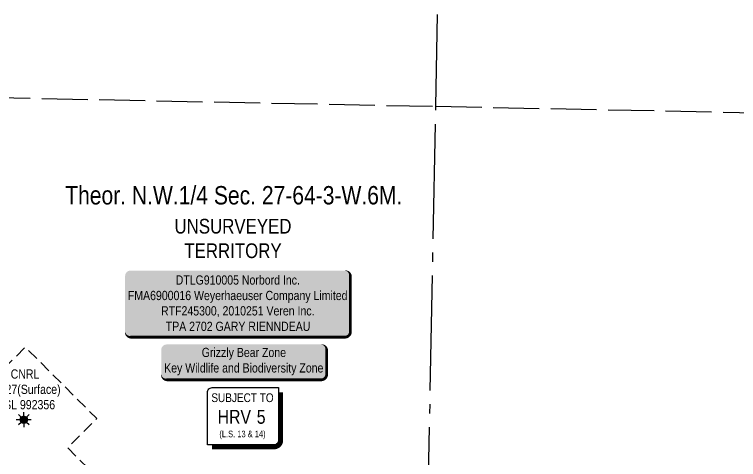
# Model space of a CAD drawing. Extents: x 407785 to 414058, y 6046536 to 6050431.
# Drawn here: x 411287 to 412074, y 6047896 to 6048380 of the extents above; entities that cross this region are included whole.
import ezdxf
from ezdxf.enums import TextEntityAlignment as Align

# ---------------------------------------------------------------- set-up
doc = ezdxf.new("R2010")
doc.units = 0
doc.header["$LTSCALE"] = 5
for name, pattern in [('foc-ACCESSROAD', [3.75, 2.5, -1.25]), ('foc-QUARTERLINE', [33, 25, -3, 2, -3]), ('foc-UNSURVEYED', [12.5, 10, -2.5])]:
    doc.linetypes.add(name, pattern=pattern)
for name, color, linetype in [('AS-WILDLIFE-BLOCK', 131, 'Continuous'), ('C-SYMBOL', 7, 'Continuous'), ('CG-NOTES', 7, 'Continuous'), ('CTW', 7, 'Continuous'), ('F-WS', 190, 'foc-ACCESSROAD'), ('F-WS-S', 190, 'Continuous'), ('L-SECQ', 8, 'foc-QUARTERLINE'), ('L-UNS-T', 3, 'Continuous'), ('L-USEC', 7, 'foc-UNSURVEYED')]:
    doc.layers.add(name, color=color, linetype=linetype)
doc.layers.add('F-WS-T', color=190, linetype='Continuous', lineweight=9)
doc.styles.add('175L', font='ARIALN.TTF', dxfattribs={"height": 20})
doc.styles.add('80', font='ARIALN.TTF', dxfattribs={"height": 10})
doc.styles.add('80L', font='ARIALN.TTF', dxfattribs={"height": 10})
doc.styles.add('HRV', font='ARIALN.TTF', dxfattribs={"height": 3})
doc.styles.add('POINTNUMBER', font='ARIALN.TTF', dxfattribs={"height": 2.5})

# ---------------------------------------------------------------- blocks, each defined once
blk = doc.blocks.new('GAS')
h = blk.add_hatch(color=255)
h.dxf.hatch_style = 1
edge = h.paths.add_edge_path()
edge.add_arc((0, 0), 0.9, 0, 360)
for p, q in [((0, 0.81), (0, 1.62)), ((-0.81, 0), (-1.62, 0)), ((-0.57, 0.57), (-1.14, 1.14)), ((0.57, 0.57), (1.14, 1.14)), ((1.62, 0), (0.81, 0)), ((-0.57, -0.57), (-1.14, -1.14)), ((0, -0.81), (0, -1.62)), ((1.14, -1.14), (0.57, -0.57))]:
    blk.add_line(p, q)
blk.add_circle((0, 0), 0.8)
blk = doc.blocks.new('*U31')
h = blk.add_hatch(color=255)
edge = h.paths.add_edge_path()
edge.add_line((-84, -20), (84, -20))
edge.add_arc((84, -14), 6, 270, 360)
edge.add_line((90, -14), (90, 12.5))
edge.add_arc((84, 12.5), 6, 0, 90)
edge.add_line((84, 18.5), (-84, 18.5))
edge.add_arc((-84, 12.5), 6, 90, 180)
edge.add_line((-90, 12.5), (-90, -14))
edge.add_arc((-84, -14), 6, 180, 270)
at = {"color": 131, "flags": 128}
blk.add_lwpolyline([(-84, -20, 3, 3, 0), (84, -20, 3, 3, 0.414214), (90, -14, 3, 3, 0), (90, 12.5, 3, 0, 0.414214), (84, 18.5, 0, 0, 0), (-84, 18.5, 0, 0, 0.414214), (-90, 12.5, 0, 0, 0), (-90, -14, 0, 3, 0.414214)], format="xyseb", close=True, dxfattribs=at)
at = {"color": 131, "style": '80'}
blk.add_attdef('ENTER_TEXT_001', (-35.99, -5), '', height=10, dxfattribs=at)
blk = doc.blocks.new('HRV')
blk.add_lwpolyline([(-35.14, 31.6), (37.21, 31.6), (37.21, -25.54, -0.414214), (32.21, -30.54), (-40.14, -30.54), (-40.14, 26.6, -0.414214)], format="xyb", close=True)
at = {"const_width": 5, "flags": 128}
blk.add_lwpolyline([(-35.14, -33.04), (32.21, -33.04, 0.414214), (39.71, -25.54), (39.71, 26.6)], format="xyb", dxfattribs=at)
at = {"style": '80L'}
blk.add_text('SUBJECT TO', height=9.5, dxfattribs=at).set_placement((-2.01, 13.06), align=Align.BOTTOM_CENTER)
blk.add_attdef('(N.W.1/4 00)', text='', height=7.12, dxfattribs=at).set_placement((-2.01, -24.45), align=Align.BOTTOM_CENTER)
at = {"layer": 'CTW', "color": 3, "style": 'HRV'}
blk.add_text('HRV', height=15, dxfattribs=at).set_placement((-10.88, -0.18), align=Align.MIDDLE_CENTER)
blk.add_attdef('0', text='', height=15, dxfattribs=at).set_placement((18.28, -0.18), align=Align.MIDDLE_CENTER)
blk = doc.blocks.new('*U28')
h = blk.add_hatch(color=255)
edge = h.paths.add_edge_path()
edge.add_line((-116.5, -37), (116.5, -37))
edge.add_arc((116.5, -31), 6, 270, 360)
edge.add_line((122.5, -31), (122.5, 29.5))
edge.add_arc((116.5, 29.5), 6, 0, 90)
edge.add_line((116.5, 35.5), (-116.5, 35.5))
edge.add_arc((-116.5, 29.5), 6, 90, 180)
edge.add_line((-122.5, 29.5), (-122.5, -31))
edge.add_arc((-116.5, -31), 6, 180, 270)
at = {"color": 44, "flags": 128}
blk.add_lwpolyline([(-116.5, -37, 3, 3, 0), (116.5, -37, 3, 3, 0.414214), (122.5, -31, 3, 3, 0), (122.5, 29.5, 3, 0, 0.414214), (116.5, 35.5, 0, 0, 0), (-116.5, 35.5, 0, 0, 0.414214), (-122.5, 29.5, 0, 0, 0), (-122.5, -31, 0, 3, 0.414214)], format="xyseb", close=True, dxfattribs=at)
at = {"color": 44, "style": '80'}
blk.add_attdef('ENTER_TEXT_001', (-35.99, -5), '', height=10, dxfattribs=at)

msp = doc.modelspace()

# ---------------------------------------------------------------- linework, layer by layer
at = {"layer": 'F-WS', "flags": 128}
msp.add_lwpolyline([(411289.823, 6047793.855), (411374.722, 6047878.602), (411344.47, 6047908.908), (411376.155, 6047940.537), (411298.477, 6048018.354), (411220.66, 6047940.676), (411243.851, 6047917.444), (411205.083, 6047878.747)], close=True, dxfattribs=at)
at = {"layer": 'L-SECQ'}
for p, q in [((411744.872, 6048280.346), (411746.809, 6048380.284)), ((411729.317, 6047476.243), (411744.872, 6048280.346))]:
    msp.add_line(p, q, dxfattribs=at)
at = {"layer": 'L-USEC'}
for p, q in [((410941.399, 6048296.297), (411744.872, 6048280.346)), ((411744.872, 6048280.346), (412548.345, 6048264.394))]:
    msp.add_line(p, q, dxfattribs=at)

# ---------------------------------------------------------------- block references
ref = msp.add_blockref('*U28', (411529.49, 6048066.184), dxfattribs=dict(xscale=1.000440123623568, yscale=1.000440123623568, zscale=1.000440123623568))
ref.add_attrib('ENTER_TEXT_001', 'DTLG910005 Norbord Inc.', (411462.022, 6048086.388), dxfattribs={"color": 44, "height": 10.0044, "style": '80'})
ref.add_attrib('ENTER_TEXT_002', 'FMA6900016 Weyerhaeuser Company Limited', (411409.983, 6048069.536), dxfattribs={"color": 44, "height": 10.0044, "style": '80'})
ref.add_attrib('ENTER_TEXT_003', 'RTF245300, 2010251 Veren Inc.', (411446.07, 6048052.821), dxfattribs={"color": 44, "height": 10.0044, "style": '80'})
ref.add_attrib('ENTER_TEXT_004', 'TPA 2702 GARY RIENNDEAU', (411451.171, 6048035.97), dxfattribs={"color": 44, "height": 10.0044, "style": '80'})
at = {"layer": 'AS-WILDLIFE-BLOCK'}
ref = msp.add_blockref('*U31', (411536.228, 6048002.77), dxfattribs=dict(at, xscale=1.000002621153091, yscale=1.000002621153091, zscale=1.000002621153091))
ref.add_attrib('ENTER_TEXT_001', 'Grizzly Bear Zone', (411490.317, 6048007.57), dxfattribs={"layer": '0', "color": 131, "height": 10.00003, "style": '80'})
ref.add_attrib('ENTER_TEXT_002', 'Key Wildlife and Biodiversity Zone', (411449.454, 6047990.732), dxfattribs={"layer": '0', "color": 131, "height": 10.00003, "style": '80'})
at = {"layer": 'CG-NOTES', "xscale": 1.000004932169778, "yscale": 1.000004932169778, "zscale": 0.5000024660848926}
msp.add_blockref('HRV', (411536.665, 6047942.654), dxfattribs=at).add_auto_attribs({'(N.W.1/4 00)': '(L.S. 13 & 14)', '0': '5'})
at = {"layer": 'F-WS-S', "color": 2, "xscale": 5.002200618117735, "yscale": 5.002200618117735, "zscale": 5.002200618117735}
msp.add_blockref('GAS', (411296.77, 6047939.322), dxfattribs=at)

# ---------------------------------------------------------------- texts
at = {"layer": 'C-SYMBOL', "color": 3, "style": '175L'}
msp.add_text('Theor. N.W.1/4 Sec. 27-64-3-W.6M.', height=20, dxfattribs=at).set_placement((411525.158, 6048167.596), align=Align.BOTTOM_CENTER)
at = {"layer": 'F-WS-T', "insert": (411260.148, 6047994.125), "char_height": 10.0044, "attachment_point": 1, "style": 'POINTNUMBER'}
msp.add_mtext_dynamic_manual_height_columns('\\pi22.41469;CNRL\\P\\pi0.26306;12-27(Surface)\\P\\pi5.72249;MSL 992356', width=75.04049, gutter_width=37.5, heights=[0], dxfattribs=at)
at = {"layer": 'L-UNS-T', "color": 3, "insert": (411524.311, 6048136.457), "char_height": 16, "attachment_point": 5, "style": '80L'}
msp.add_mtext_dynamic_manual_height_columns('UNSURVEYED TERRITORY', width=126.41375, gutter_width=47.5, heights=[0], dxfattribs=at)

doc.saveas('drawing.dxf')
